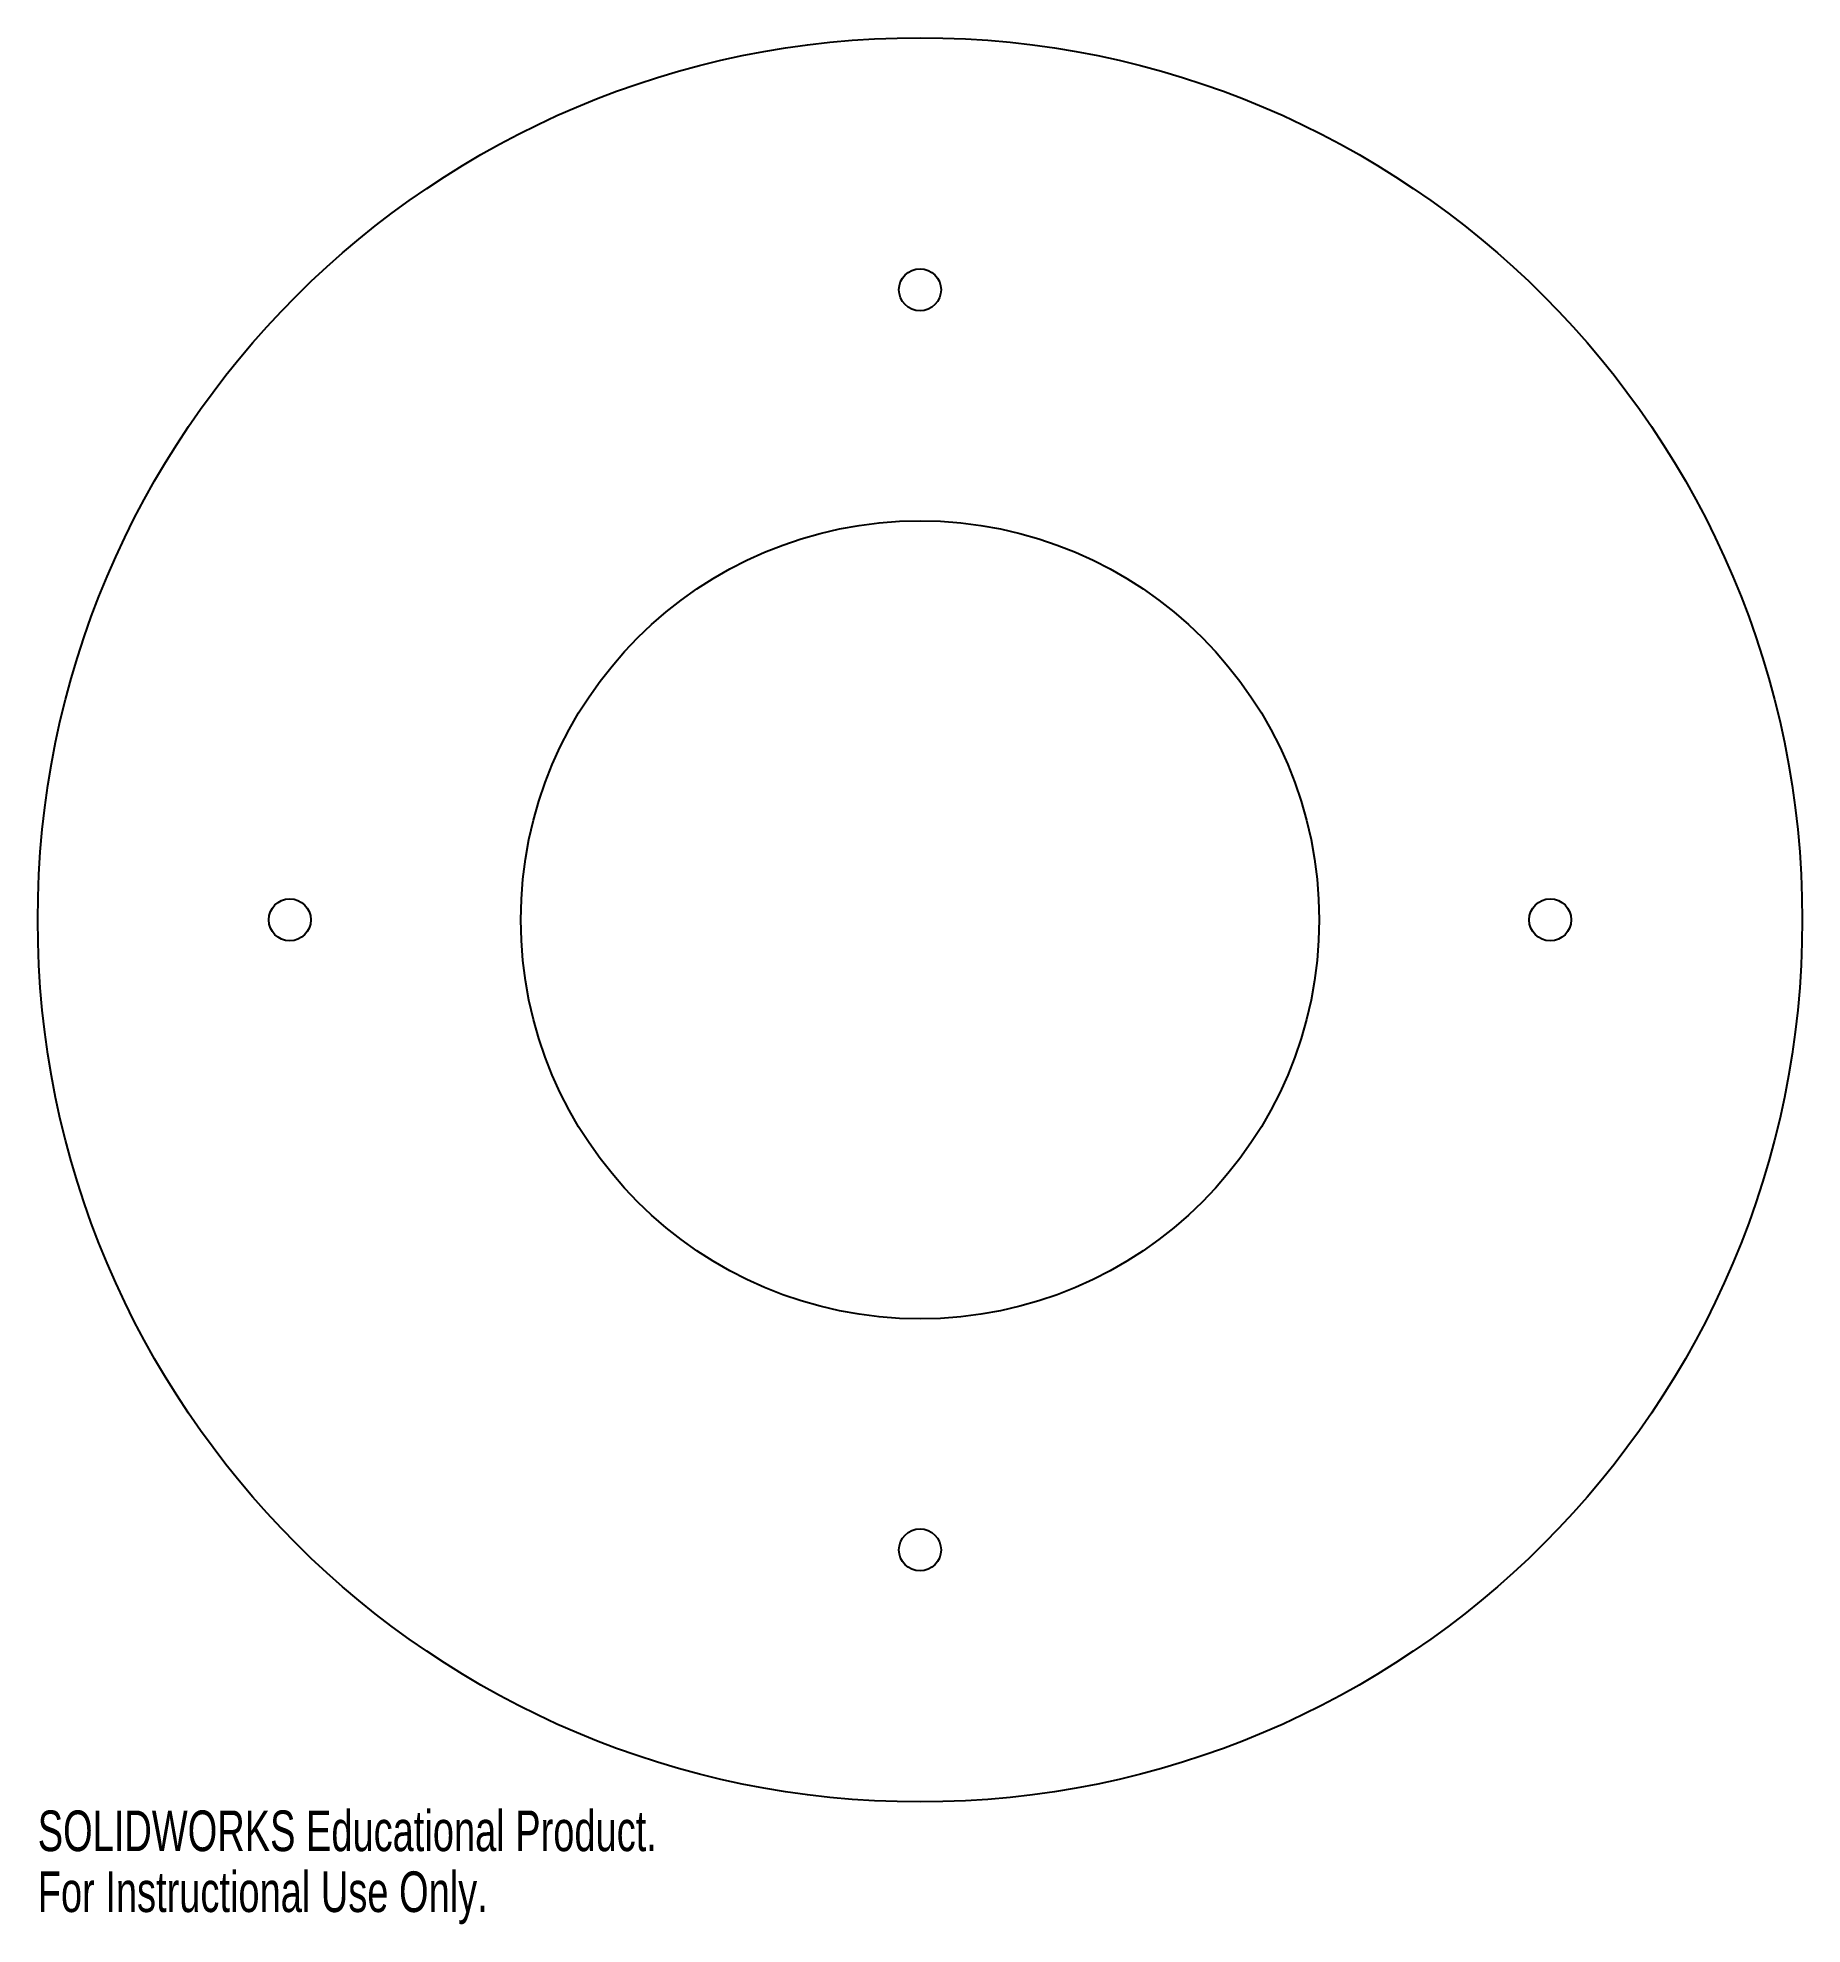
# Model space of a CAD drawing. Header units: millimetres. Extents: x -105 to 105, y -120 to 105.
import ezdxf

# ---------------------------------------------------------------- set-up
doc = ezdxf.new("R2010")
doc.units = ezdxf.units.MM
doc.styles.add('SLDTEXTSTYLE0', font='TXT', dxfattribs={"width": 0.7})

msp = doc.modelspace()

# ---------------------------------------------------------------- linework, layer by layer
at = {"color": 7, "linetype": 'Continuous', "lineweight": 25}
for centre, radius in [((0, 0), 105), ((0, 75), 2.5), ((0, 0), 47.5), ((-75, 0), 2.5), ((75, 0), 2.5), ((0, -75), 2.5)]:
    msp.add_circle(centre, radius, dxfattribs=at)

# ---------------------------------------------------------------- texts
at = {"color": 7, "linetype": 'Continuous', "char_height": 4.8336, "attachment_point": 1, "style": 'SLDTEXTSTYLE0'}
for s, insert in [('SOLIDWORKS Educational Product.', (-105, -106.02)), ('For Instructional Use Only.', (-105, -113.27))]:
    msp.add_mtext(s, dxfattribs=dict(at, insert=insert))

doc.saveas('drawing.dxf')
